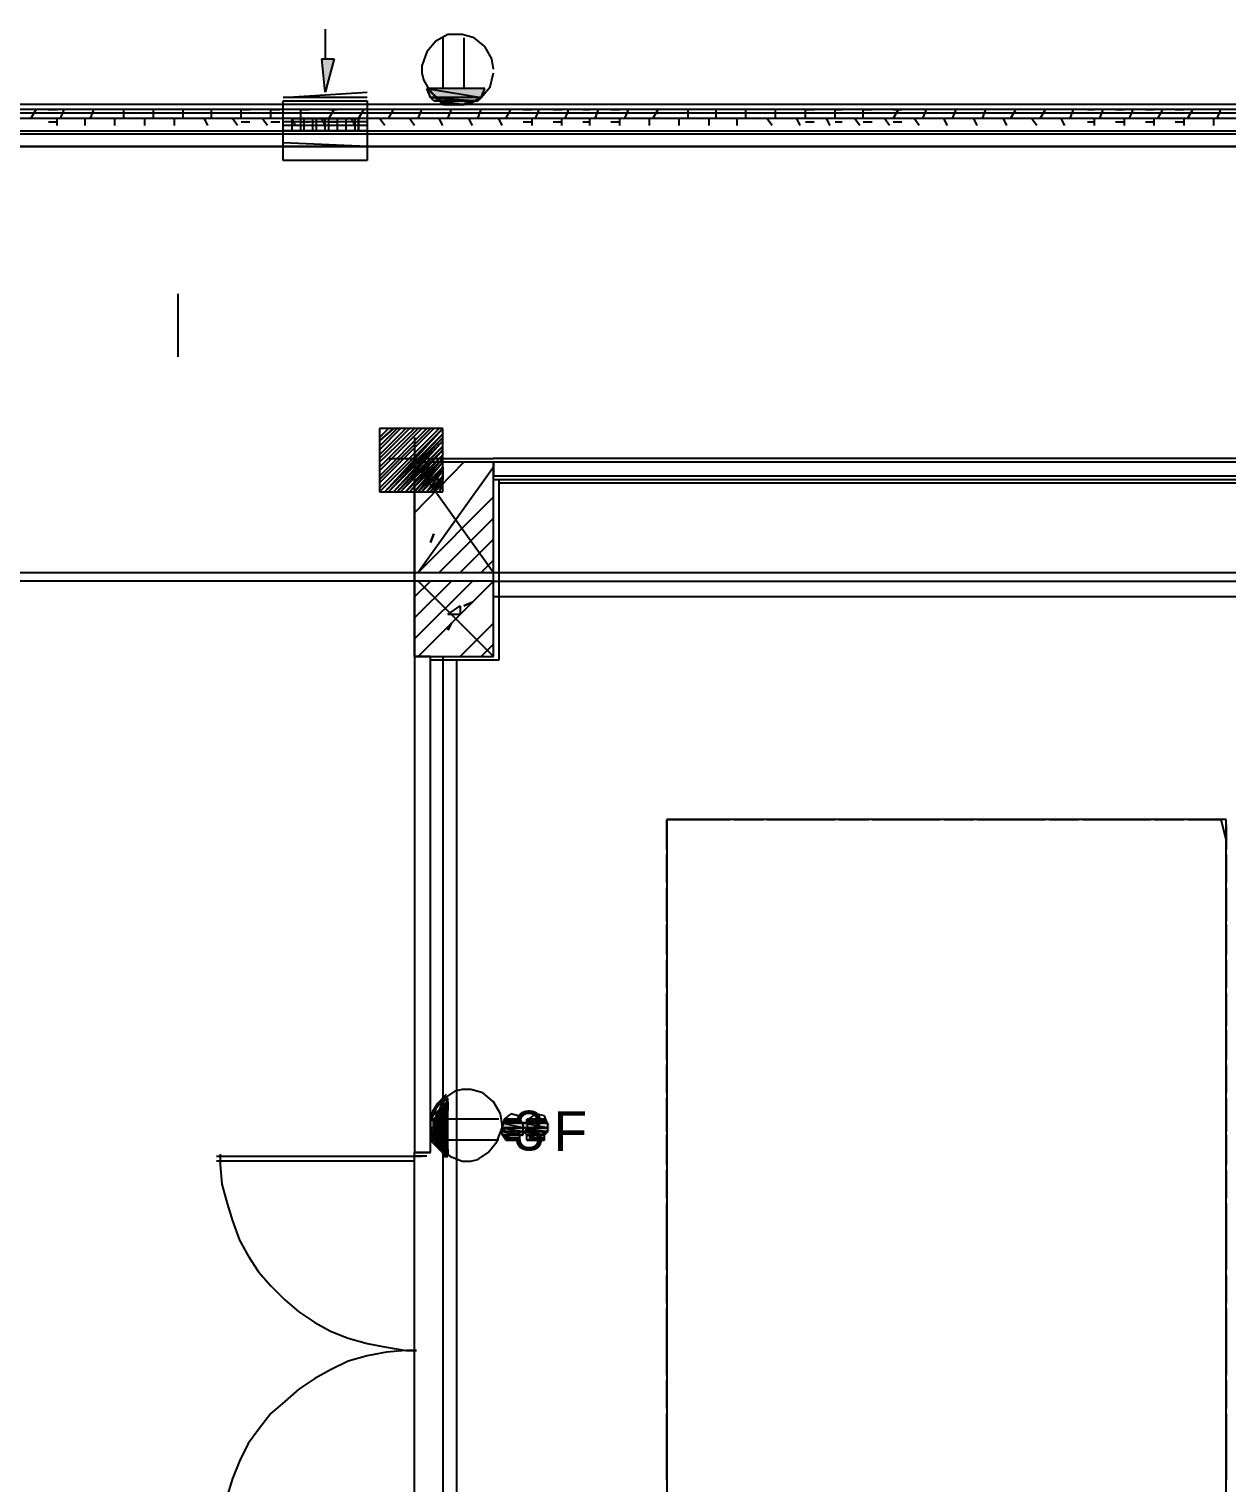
# Model space of a CAD drawing. Header units: millimetres. Extents: x 5 to 415, y 48 to 251.
# Drawn here: x 179.42 to 191.48, y 93.16 to 107.79 of the extents above; entities that cross this region are included whole.
import ezdxf

# ---------------------------------------------------------------- set-up
doc = ezdxf.new("R2010")
doc.units = ezdxf.units.MM
for name, color, linetype in [('H', 7, 'Continuous'), ('P', 7, 'Continuous'), ('T', 7, 'Continuous')]:
    doc.layers.add(name, color=color, linetype=linetype)

msp = doc.modelspace()

# ---------------------------------------------------------------- hatches: boundary and pattern name
at = {"layer": 'H', "linetype": 'Continuous'}
for points in [[(182.421, 107.156), (182.368, 107.491), (182.492, 107.491), (182.421, 107.156)], [(183.48, 107.103), (183.427, 107.192), (184.027, 107.192), (183.974, 107.103), (183.48, 107.103)], [(183.515, 107.068), (183.48, 107.103), (183.974, 107.103), (183.938, 107.068), (183.515, 107.068)], [(183.603, 107.015), (183.55, 107.068), (183.85, 107.068), (183.815, 107.015), (183.603, 107.015)], [(183.603, 96.979), (183.638, 97.032), (183.638, 96.979), (183.603, 96.979)], [(183.515, 96.855), (183.55, 96.908), (183.638, 96.908), (183.638, 96.855), (183.515, 96.855)], [(183.55, 96.908), (183.603, 96.979), (183.638, 96.979), (183.638, 96.908), (183.55, 96.908)], [(183.48, 96.82), (183.515, 96.855), (183.638, 96.855), (183.638, 96.82), (183.48, 96.82)], [(183.48, 96.732), (183.48, 96.82), (183.638, 96.82), (183.638, 96.732), (183.48, 96.732)], [(183.48, 96.696), (183.48, 96.732), (183.638, 96.732), (183.638, 96.696), (183.48, 96.696)], [(184.185, 96.785), (184.238, 96.82), (184.362, 96.82), (184.362, 96.785), (184.185, 96.785)], [(184.185, 96.732), (184.185, 96.785), (184.397, 96.785), (184.397, 96.732), (184.185, 96.732)], [(184.185, 96.696), (184.185, 96.732), (184.397, 96.732), (184.397, 96.696), (184.185, 96.696)], [(184.397, 96.732), (184.397, 96.785), (184.662, 96.785), (184.662, 96.732), (184.397, 96.732)], [(184.397, 96.696), (184.397, 96.732), (184.662, 96.732), (184.662, 96.696), (184.397, 96.696)], [(184.45, 96.785), (184.45, 96.82), (184.609, 96.82), (184.609, 96.785), (184.45, 96.785)], [(183.48, 96.608), (183.48, 96.696), (183.638, 96.696), (183.638, 96.608), (183.48, 96.608)], [(183.515, 96.573), (183.48, 96.608), (183.638, 96.608), (183.638, 96.573), (183.515, 96.573)], [(183.55, 96.52), (183.515, 96.573), (183.638, 96.573), (183.638, 96.52), (183.55, 96.52)], [(184.185, 96.643), (184.185, 96.696), (184.397, 96.696), (184.397, 96.643), (184.185, 96.643)], [(184.238, 96.608), (184.185, 96.643), (184.362, 96.643), (184.362, 96.608), (184.238, 96.608)], [(184.45, 96.643), (184.397, 96.696), (184.662, 96.696), (184.609, 96.643), (184.45, 96.643)], [(184.45, 96.608), (184.45, 96.643), (184.609, 96.643), (184.609, 96.608), (184.45, 96.608)], [(183.603, 96.432), (183.55, 96.52), (183.638, 96.432), (183.603, 96.432)], [(183.638, 96.432), (183.55, 96.52), (183.638, 96.52), (183.638, 96.432)]]:
    msp.add_hatch(color=256, dxfattribs=at).paths.add_polyline_path(points)

# ---------------------------------------------------------------- linework, layer by layer
at = {"layer": 'P'}
for points in [[(182.404, 107.791), (182.404, 107.491)], [(183.638, 107.738), (183.515, 107.668)], [(183.638, 107.738), (183.515, 107.668)], [(183.586, 107.703), (183.586, 107.192)], [(183.709, 107.738), (183.638, 107.738)], [(183.709, 107.738), (183.638, 107.738)], [(183.78, 107.738), (183.709, 107.738)], [(183.78, 107.738), (183.709, 107.738)], [(183.903, 107.703), (183.78, 107.738)], [(183.903, 107.703), (183.78, 107.738)], [(183.797, 107.703), (183.797, 107.192)], [(184.009, 107.615), (183.903, 107.703)], [(184.009, 107.615), (183.903, 107.703)], [(183.427, 107.562), (183.374, 107.421)], [(183.427, 107.562), (183.374, 107.421)], [(183.515, 107.668), (183.427, 107.562)], [(183.515, 107.668), (183.427, 107.562)], [(184.079, 107.491), (184.009, 107.615)], [(184.079, 107.491), (184.009, 107.615)], [(182.404, 107.156), (182.368, 107.491)], [(182.368, 107.491), (182.492, 107.491)], [(182.492, 107.491), (182.404, 107.156)], [(183.374, 107.421), (183.374, 107.35)], [(183.374, 107.421), (183.374, 107.35)], [(184.097, 107.386), (184.079, 107.491)], [(184.097, 107.386), (184.079, 107.491)], [(183.374, 107.35), (183.392, 107.28)], [(183.374, 107.35), (183.392, 107.28)], [(183.392, 107.28), (183.462, 107.156)], [(183.392, 107.28), (183.462, 107.156)], [(184.062, 107.209), (184.097, 107.35)], [(184.062, 107.209), (184.097, 107.35)], [(181.98, 107.103), (182.827, 107.156)], [(182.827, 107.103), (181.98, 107.103)], [(184.009, 107.192), (183.427, 107.192)], [(183.427, 107.192), (183.974, 107.103)], [(183.427, 107.192), (183.974, 107.103)], [(183.462, 107.103), (183.427, 107.192)], [(184.009, 107.192), (183.427, 107.192)], [(183.444, 107.192), (183.533, 107.086)], [(183.462, 107.156), (183.568, 107.068)], [(183.462, 107.156), (183.568, 107.068)], [(183.974, 107.103), (183.462, 107.103)], [(183.974, 107.103), (183.462, 107.103)], [(183.462, 107.103), (183.938, 107.068)], [(183.462, 107.103), (183.938, 107.068)], [(183.497, 107.068), (183.462, 107.103)], [(183.85, 107.05), (183.974, 107.103)], [(183.85, 107.05), (183.974, 107.103)], [(183.938, 107.068), (183.974, 107.103)], [(183.956, 107.086), (184.009, 107.156)], [(183.974, 107.103), (184.062, 107.209)], [(183.974, 107.103), (184.062, 107.209)], [(183.974, 107.103), (184.009, 107.192)], [(213.007, 107.033), (169.157, 107.033)], [(213.007, 106.98), (169.157, 106.98)], [(213.007, 106.98), (169.157, 106.98)], [(179.44, 106.892), (179.493, 106.98)], [(179.617, 106.98), (179.705, 106.98)], [(179.74, 106.892), (179.776, 106.98)], [(180.04, 106.892), (180.075, 106.98)], [(180.375, 106.892), (180.375, 106.98)], [(180.675, 106.892), (180.675, 106.98)], [(180.975, 106.892), (180.975, 106.98)], [(181.257, 106.892), (181.257, 106.98)], [(181.557, 106.98), (181.645, 106.98)], [(181.557, 106.892), (181.557, 106.98)], [(181.857, 106.98), (181.945, 106.98)], [(181.857, 106.892), (181.857, 106.98)], [(181.98, 106.768), (181.98, 107.068)], [(181.98, 107.068), (182.827, 107.068)], [(182.157, 106.98), (182.245, 106.98)], [(182.157, 106.892), (182.157, 106.98)], [(182.439, 106.98), (182.527, 106.98)], [(182.439, 106.892), (182.492, 106.98)], [(182.739, 106.892), (182.792, 106.98)], [(182.827, 107.068), (182.827, 106.768)], [(183.039, 106.892), (183.092, 106.98)], [(183.339, 106.892), (183.374, 106.98)], [(183.938, 107.068), (183.497, 107.068)], [(183.938, 107.068), (183.497, 107.068)], [(183.497, 107.068), (183.85, 107.068)], [(183.497, 107.068), (183.85, 107.068)], [(183.55, 107.068), (183.497, 107.068)], [(183.533, 107.086), (183.603, 107.05)], [(183.85, 107.068), (183.55, 107.068)], [(183.85, 107.068), (183.55, 107.068)], [(183.55, 107.068), (183.797, 107.033)], [(183.55, 107.068), (183.797, 107.033)], [(183.586, 107.033), (183.55, 107.068)], [(183.568, 107.068), (183.709, 107.033)], [(183.568, 107.068), (183.709, 107.033)], [(183.797, 107.033), (183.586, 107.033)], [(183.797, 107.033), (183.586, 107.033)], [(183.586, 107.033), (183.727, 107.033)], [(183.586, 107.033), (183.727, 107.033)], [(183.674, 107.033), (183.586, 107.033)], [(183.603, 107.05), (183.691, 107.033)], [(183.638, 106.892), (183.674, 106.98)], [(183.727, 107.033), (183.674, 107.033)], [(183.691, 107.033), (183.78, 107.033)], [(183.709, 107.033), (183.78, 107.033)], [(183.709, 107.033), (183.78, 107.033)], [(183.727, 107.033), (183.797, 107.033)], [(183.78, 107.033), (183.85, 107.05)], [(183.78, 107.033), (183.85, 107.05)], [(183.78, 107.033), (183.868, 107.05)], [(183.797, 107.033), (183.85, 107.068)], [(183.85, 107.068), (183.938, 107.068)], [(183.868, 107.05), (183.956, 107.086)], [(183.938, 106.892), (183.974, 106.98)], [(184.221, 106.892), (184.273, 106.98)], [(184.397, 106.98), (184.485, 106.98)], [(184.52, 106.892), (184.556, 106.98)], [(184.697, 106.98), (184.785, 106.98)], [(184.82, 106.892), (184.856, 106.98)], [(184.997, 106.98), (185.067, 106.98)], [(185.12, 106.892), (185.155, 106.98)], [(185.279, 106.98), (185.367, 106.98)], [(185.42, 106.892), (185.455, 106.98)], [(185.702, 106.892), (185.755, 106.98)], [(186.055, 106.892), (186.055, 106.98)], [(186.337, 106.892), (186.337, 106.98)], [(186.637, 106.892), (186.637, 106.98)], [(186.937, 106.892), (186.937, 106.98)], [(187.237, 106.98), (187.325, 106.98)], [(187.237, 106.892), (187.237, 106.98)], [(187.537, 106.98), (187.607, 106.98)], [(187.537, 106.892), (187.537, 106.98)], [(187.819, 106.98), (187.907, 106.98)], [(187.819, 106.892), (187.819, 106.98)], [(188.119, 106.98), (188.207, 106.98)], [(188.119, 106.892), (188.172, 106.98)], [(188.419, 106.892), (188.454, 106.98)], [(188.718, 106.892), (188.754, 106.98)], [(189.018, 106.892), (189.054, 106.98)], [(189.301, 106.892), (189.353, 106.98)], [(189.6, 106.892), (189.653, 106.98)], [(189.9, 106.892), (189.936, 106.98)], [(190.077, 106.98), (190.147, 106.98)], [(190.2, 106.892), (190.235, 106.98)], [(190.359, 106.98), (190.447, 106.98)], [(190.5, 106.892), (190.535, 106.98)], [(190.659, 106.98), (190.747, 106.98)], [(190.782, 106.892), (190.835, 106.98)], [(190.959, 106.98), (191.047, 106.98)], [(191.082, 106.892), (191.135, 106.98)], [(191.382, 106.892), (191.417, 106.98)], [(213.007, 106.945), (169.157, 106.945)], [(213.007, 106.892), (169.157, 106.892)], [(179.617, 106.856), (179.705, 106.856)], [(179.705, 106.821), (179.705, 106.892)], [(179.987, 106.821), (179.987, 106.892)], [(180.287, 106.821), (180.287, 106.892)], [(180.587, 106.821), (180.587, 106.892)], [(180.887, 106.821), (180.887, 106.892)], [(181.222, 106.821), (181.187, 106.892)], [(181.522, 106.821), (181.469, 106.892)], [(181.557, 106.856), (181.645, 106.856)], [(181.822, 106.821), (181.769, 106.892)], [(181.857, 106.856), (181.945, 106.856)], [(182.827, 106.892), (181.98, 106.892)], [(182.827, 106.856), (181.98, 106.856)], [(182.827, 106.856), (181.98, 106.856)], [(182.827, 106.821), (181.98, 106.821)], [(182.827, 106.821), (181.98, 106.821)], [(182.827, 106.821), (181.98, 106.821)], [(182.104, 106.821), (182.069, 106.892)], [(182.069, 106.768), (182.069, 106.892)], [(182.069, 106.892), (182.739, 106.892)], [(182.157, 106.768), (182.157, 106.892)], [(182.157, 106.856), (182.245, 106.856)], [(182.192, 106.768), (182.192, 106.892)], [(182.28, 106.768), (182.28, 106.892)], [(182.316, 106.768), (182.316, 106.892)], [(182.404, 106.821), (182.368, 106.892)], [(182.404, 106.768), (182.404, 106.892)], [(182.439, 106.768), (182.439, 106.892)], [(182.439, 106.856), (182.527, 106.856)], [(182.527, 106.768), (182.527, 106.892)], [(182.615, 106.768), (182.615, 106.892)], [(182.704, 106.821), (182.668, 106.892)], [(182.704, 106.768), (182.704, 106.892)], [(182.739, 106.768), (182.739, 106.892)], [(182.739, 106.892), (182.739, 106.768)], [(183.003, 106.821), (182.951, 106.892)], [(183.303, 106.821), (183.25, 106.892)], [(183.586, 106.821), (183.55, 106.892)], [(183.885, 106.821), (183.85, 106.892)], [(184.185, 106.821), (184.15, 106.892)], [(184.397, 106.856), (184.485, 106.856)], [(184.485, 106.821), (184.485, 106.892)], [(184.697, 106.856), (184.785, 106.856)], [(184.785, 106.821), (184.785, 106.892)], [(184.997, 106.856), (185.067, 106.856)], [(185.067, 106.821), (185.067, 106.892)], [(185.279, 106.856), (185.367, 106.856)], [(185.367, 106.821), (185.367, 106.892)], [(185.667, 106.821), (185.667, 106.892)], [(185.967, 106.821), (185.967, 106.892)], [(186.267, 106.821), (186.267, 106.892)], [(186.549, 106.821), (186.549, 106.892)], [(186.902, 106.821), (186.849, 106.892)], [(187.184, 106.821), (187.149, 106.892)], [(187.237, 106.856), (187.325, 106.856)], [(187.484, 106.821), (187.448, 106.892)], [(187.537, 106.856), (187.607, 106.856)], [(187.784, 106.821), (187.731, 106.892)], [(187.819, 106.856), (187.907, 106.856)], [(188.083, 106.821), (188.031, 106.892)], [(188.119, 106.856), (188.207, 106.856)], [(188.383, 106.821), (188.33, 106.892)], [(188.666, 106.821), (188.63, 106.892)], [(188.965, 106.821), (188.93, 106.892)], [(189.265, 106.821), (189.23, 106.892)], [(189.565, 106.821), (189.512, 106.892)], [(189.847, 106.821), (189.812, 106.892)], [(190.077, 106.856), (190.147, 106.856)], [(190.147, 106.821), (190.147, 106.892)], [(190.359, 106.856), (190.447, 106.856)], [(190.447, 106.821), (190.447, 106.892)], [(190.659, 106.856), (190.747, 106.856)], [(190.747, 106.821), (190.747, 106.892)], [(190.959, 106.856), (191.047, 106.856)], [(191.047, 106.821), (191.047, 106.892)], [(191.347, 106.821), (191.347, 106.892)], [(169.157, 106.768), (213.007, 106.768)], [(213.007, 106.733), (169.157, 106.733)], [(179.617, 106.768), (179.705, 106.768)], [(181.557, 106.768), (181.645, 106.768)], [(181.857, 106.768), (181.945, 106.768)], [(182.827, 106.768), (181.98, 106.768)], [(182.827, 106.768), (181.98, 106.768)], [(182.827, 106.768), (181.98, 106.768)], [(181.98, 106.768), (182.827, 106.768)], [(181.98, 106.468), (181.98, 106.768)], [(182.739, 106.768), (182.069, 106.768)], [(182.157, 106.768), (182.245, 106.768)], [(182.439, 106.768), (182.527, 106.768)], [(182.827, 106.768), (182.827, 106.468)], [(184.397, 106.768), (184.485, 106.768)], [(184.697, 106.768), (184.785, 106.768)], [(184.997, 106.768), (185.067, 106.768)], [(185.279, 106.768), (185.367, 106.768)], [(187.237, 106.768), (187.325, 106.768)], [(187.537, 106.768), (187.607, 106.768)], [(187.819, 106.768), (187.907, 106.768)], [(188.119, 106.768), (188.207, 106.768)], [(190.077, 106.768), (190.147, 106.768)], [(190.359, 106.768), (190.447, 106.768)], [(190.659, 106.768), (190.747, 106.768)], [(190.959, 106.768), (191.047, 106.768)], [(169.157, 106.609), (213.007, 106.609)], [(213.007, 106.609), (169.157, 106.609)], [(169.157, 106.609), (213.007, 106.609)], [(182.827, 106.609), (181.98, 106.645)], [(181.98, 106.609), (182.827, 106.609)], [(181.98, 106.609), (182.827, 106.609)], [(182.827, 106.468), (181.98, 106.468)], [(180.922, 104.493), (180.922, 105.128)], [(182.951, 103.681), (183.039, 103.77)], [(183.039, 103.77), (182.951, 103.681)], [(182.951, 103.681), (183.039, 103.77)], [(182.951, 103.646), (183.092, 103.77)], [(183.092, 103.77), (182.951, 103.646)], [(182.951, 103.646), (183.092, 103.77)], [(182.951, 103.593), (183.127, 103.77)], [(183.127, 103.77), (182.951, 103.593)], [(182.951, 103.593), (183.127, 103.77)], [(182.951, 103.558), (183.162, 103.77)], [(183.162, 103.77), (182.951, 103.558)], [(182.951, 103.558), (183.162, 103.77)], [(182.951, 103.505), (183.215, 103.77)], [(183.215, 103.77), (182.951, 103.505)], [(182.951, 103.505), (183.215, 103.77)], [(182.951, 103.47), (183.25, 103.77)], [(183.25, 103.77), (182.951, 103.47)], [(182.951, 103.47), (183.25, 103.77)], [(182.951, 103.434), (183.303, 103.77)], [(183.303, 103.77), (182.951, 103.434)], [(182.951, 103.434), (183.303, 103.77)], [(182.951, 103.382), (183.339, 103.77)], [(183.339, 103.77), (182.951, 103.382)], [(182.951, 103.382), (183.339, 103.77)], [(182.951, 103.346), (183.374, 103.77)], [(183.374, 103.77), (182.951, 103.346)], [(182.951, 103.346), (183.374, 103.77)], [(182.951, 103.293), (183.427, 103.77)], [(183.427, 103.77), (182.951, 103.293)], [(182.951, 103.293), (183.427, 103.77)], [(182.951, 103.258), (183.462, 103.77)], [(183.462, 103.77), (182.951, 103.258)], [(182.951, 103.258), (183.462, 103.77)], [(182.951, 103.223), (183.497, 103.77)], [(183.497, 103.77), (182.951, 103.223)], [(182.951, 103.223), (183.497, 103.77)], [(182.951, 103.17), (183.55, 103.77)], [(183.55, 103.77), (182.951, 103.17)], [(182.951, 103.17), (183.55, 103.77)], [(182.951, 103.135), (183.586, 103.77)], [(183.586, 103.77), (182.951, 103.135)], [(183.586, 103.77), (182.951, 103.77)], [(182.951, 103.77), (182.951, 103.135)], [(183.586, 103.77), (183.003, 103.135)], [(183.586, 103.135), (183.586, 103.77)], [(183.003, 103.135), (183.586, 103.717)], [(183.586, 103.717), (183.003, 103.135)], [(183.586, 103.717), (183.039, 103.135)], [(183.039, 103.135), (183.586, 103.681)], [(183.586, 103.681), (183.039, 103.135)], [(183.586, 103.681), (183.092, 103.135)], [(183.092, 103.135), (183.586, 103.646)], [(183.586, 103.646), (183.092, 103.135)], [(183.586, 103.646), (183.127, 103.135)], [(183.127, 103.135), (183.586, 103.593)], [(183.586, 103.593), (183.127, 103.135)], [(183.586, 103.593), (183.162, 103.135)], [(183.303, 103.681), (183.303, 103.223)], [(183.039, 103.47), (183.497, 103.47)], [(183.162, 103.135), (183.586, 103.558)], [(183.586, 103.558), (183.162, 103.135)], [(183.586, 103.558), (183.215, 103.135)], [(183.215, 103.135), (183.586, 103.505)], [(183.586, 103.505), (183.215, 103.135)], [(183.586, 103.505), (183.25, 103.135)], [(183.25, 103.135), (183.586, 103.47)], [(183.586, 103.47), (183.25, 103.135)], [(183.303, 101.477), (183.303, 103.47)], [(183.303, 103.47), (184.097, 103.47)], [(183.586, 103.47), (183.303, 103.135)], [(194.945, 103.47), (184.097, 103.47)], [(183.303, 103.135), (183.586, 103.434)], [(183.586, 103.434), (183.303, 103.135)], [(183.303, 103.346), (183.374, 103.434)], [(183.303, 103.135), (183.586, 103.434)], [(183.303, 102.923), (183.797, 103.434)], [(184.097, 103.434), (183.303, 103.434)], [(183.303, 103.434), (183.303, 102.323)], [(183.586, 103.434), (183.339, 103.135)], [(183.339, 103.135), (183.586, 103.382)], [(183.586, 103.382), (183.339, 103.135)], [(183.339, 103.382), (184.097, 102.323)], [(184.097, 103.382), (183.339, 102.323)], [(183.586, 103.382), (183.374, 103.135)], [(183.374, 103.346), (183.462, 103.382)], [(183.374, 103.135), (183.586, 103.346)], [(183.586, 103.346), (183.374, 103.135)], [(183.427, 103.293), (183.462, 103.382)], [(183.586, 103.346), (183.427, 103.135)], [(183.497, 103.258), (183.586, 103.382)], [(183.586, 103.382), (183.586, 103.258)], [(184.097, 102.323), (184.097, 103.434)], [(184.097, 103.434), (184.097, 103.293)], [(194.945, 103.434), (184.097, 103.434)], [(183.427, 103.135), (183.586, 103.293)], [(183.586, 103.293), (183.427, 103.135)], [(183.586, 103.293), (183.462, 103.135)], [(183.462, 103.135), (183.586, 103.258)], [(183.586, 103.258), (183.462, 103.135)], [(183.586, 103.258), (183.497, 103.135)], [(183.586, 103.258), (183.497, 103.258)], [(183.497, 103.135), (183.586, 103.223)], [(183.586, 103.223), (183.497, 103.135)], [(183.586, 103.223), (183.55, 103.135)], [(194.733, 103.293), (184.097, 103.293)], [(184.097, 103.258), (194.733, 103.258)], [(184.15, 103.258), (184.15, 101.441)], [(184.15, 103.223), (194.945, 103.223)], [(182.951, 103.135), (183.586, 103.135)], [(183.339, 102.323), (184.097, 103.082)], [(183.55, 102.323), (184.097, 102.87)], [(183.497, 102.711), (183.462, 102.623)], [(183.462, 102.623), (183.497, 102.711)], [(183.762, 102.323), (184.097, 102.658)], [(183.974, 102.323), (184.097, 102.447)], [(178.135, 102.323), (183.303, 102.323)], [(183.303, 102.323), (183.303, 102.235)], [(183.303, 102.323), (184.097, 102.323)], [(184.097, 102.235), (184.097, 102.323)], [(184.097, 102.323), (196.462, 102.323)], [(183.303, 102.235), (178.135, 102.235)], [(183.303, 102.076), (183.462, 102.235)], [(183.303, 101.865), (183.674, 102.235)], [(183.303, 101.653), (183.885, 102.235)], [(184.097, 102.235), (183.303, 102.235)], [(183.303, 102.235), (183.303, 101.477)], [(183.339, 102.235), (184.097, 101.477)], [(184.097, 102.235), (183.339, 101.477)], [(184.097, 101.477), (184.097, 102.235)], [(184.097, 102.235), (196.462, 102.235)], [(183.638, 101.9), (183.762, 101.988)], [(183.762, 101.988), (183.762, 101.9)], [(183.885, 102.023), (183.797, 101.988)], [(183.797, 101.988), (183.885, 102.023)], [(196.462, 102.076), (184.097, 102.076)], [(183.762, 101.9), (183.638, 101.9)], [(183.674, 101.812), (183.638, 101.741)], [(183.638, 101.741), (183.674, 101.812)], [(183.762, 101.477), (184.097, 101.812)], [(183.974, 101.477), (184.097, 101.6)], [(183.303, 101.477), (184.097, 101.477)], [(183.303, 101.477), (183.303, 96.485)], [(183.462, 101.477), (183.303, 101.477)], [(183.303, 101.477), (183.303, 96.485)], [(183.462, 96.485), (183.462, 101.477)], [(183.462, 96.485), (183.462, 101.477)], [(184.15, 101.441), (183.462, 101.441)], [(183.586, 101.477), (183.586, 87.418)], [(183.727, 87.471), (183.727, 101.441)], [(191.47, 99.836), (185.843, 99.836)], [(185.843, 99.836), (185.843, 82.603)], [(185.843, 99.836), (186.055, 99.836)], [(185.843, 99.624), (185.843, 99.836)], [(185.879, 99.836), (186.126, 99.836)], [(186.126, 99.836), (186.39, 99.836)], [(186.214, 99.836), (186.478, 99.836)], [(186.514, 99.836), (186.725, 99.836)], [(186.602, 99.836), (186.813, 99.836)], [(186.849, 99.836), (187.113, 99.836)], [(186.937, 99.836), (187.184, 99.836)], [(187.184, 99.836), (187.448, 99.836)], [(187.272, 99.836), (187.537, 99.836)], [(187.572, 99.836), (187.784, 99.836)], [(187.66, 99.836), (187.872, 99.836)], [(187.907, 99.836), (188.172, 99.836)], [(187.995, 99.836), (188.242, 99.836)], [(188.242, 99.836), (188.507, 99.836)], [(188.33, 99.836), (188.595, 99.836)], [(188.63, 99.836), (188.842, 99.836)], [(188.718, 99.836), (188.93, 99.836)], [(188.965, 99.836), (189.23, 99.836)], [(189.054, 99.836), (189.301, 99.836)], [(189.301, 99.836), (189.565, 99.836)], [(189.389, 99.836), (189.653, 99.836)], [(189.689, 99.836), (189.9, 99.836)], [(189.777, 99.836), (189.988, 99.836)], [(190.024, 99.836), (190.288, 99.836)], [(190.112, 99.836), (190.359, 99.836)], [(190.359, 99.836), (190.623, 99.836)], [(190.447, 99.836), (190.712, 99.836)], [(190.747, 99.836), (190.959, 99.836)], [(190.835, 99.836), (191.047, 99.836)], [(191.082, 99.836), (191.347, 99.836)], [(191.17, 99.836), (191.417, 99.836)], [(191.417, 99.836), (191.47, 99.624)], [(191.47, 82.603), (191.47, 99.836)], [(185.843, 99.536), (185.843, 99.783)], [(191.47, 99.783), (191.47, 99.536)], [(185.843, 99.272), (185.843, 99.483)], [(185.843, 99.201), (185.843, 99.413)], [(191.47, 99.483), (191.47, 99.272)], [(191.47, 99.413), (191.47, 99.201)], [(185.843, 98.901), (185.843, 99.148)], [(185.843, 98.813), (185.843, 99.06)], [(191.47, 99.148), (191.47, 98.901)], [(191.47, 99.06), (191.47, 98.813)], [(185.843, 98.566), (185.843, 98.778)], [(191.47, 98.778), (191.47, 98.566)], [(185.843, 98.478), (185.843, 98.725)], [(191.47, 98.725), (191.47, 98.478)], [(185.843, 98.213), (185.843, 98.425)], [(185.843, 98.143), (185.843, 98.354)], [(191.47, 98.425), (191.47, 98.213)], [(191.47, 98.354), (191.47, 98.143)], [(185.843, 97.843), (185.843, 98.09)], [(191.47, 98.09), (191.47, 97.843)], [(185.843, 97.755), (185.843, 98.002)], [(191.47, 98.002), (191.47, 97.755)], [(185.843, 97.508), (185.843, 97.719)], [(185.843, 97.42), (185.843, 97.667)], [(191.47, 97.719), (191.47, 97.508)], [(191.47, 97.667), (191.47, 97.42)], [(185.843, 97.155), (185.843, 97.367)], [(191.47, 97.367), (191.47, 97.155)], [(185.843, 97.084), (185.843, 97.296)], [(191.47, 97.296), (191.47, 97.084)], [(183.603, 97.032), (183.515, 96.926)], [(183.603, 97.032), (183.515, 96.926)], [(183.621, 97.067), (183.533, 96.979)], [(183.638, 97.032), (183.586, 96.996)], [(183.586, 96.996), (183.638, 97.032)], [(183.709, 97.102), (183.603, 97.032)], [(183.709, 97.102), (183.603, 97.032)], [(183.638, 96.449), (183.638, 97.032)], [(183.78, 97.12), (183.709, 97.102)], [(183.78, 97.12), (183.709, 97.102)], [(183.868, 97.12), (183.78, 97.12)], [(183.868, 97.12), (183.78, 97.12)], [(183.991, 97.084), (183.868, 97.12)], [(183.991, 97.084), (183.868, 97.12)], [(184.097, 96.996), (183.991, 97.084)], [(184.097, 96.996), (183.991, 97.084)], [(185.843, 96.785), (185.843, 97.032)], [(191.47, 97.032), (191.47, 96.785)], [(183.515, 96.926), (183.462, 96.802)], [(183.515, 96.926), (183.462, 96.802)], [(183.48, 96.89), (183.462, 96.802)], [(183.462, 96.82), (183.497, 96.873)], [(183.533, 96.979), (183.48, 96.89)], [(183.497, 96.873), (183.55, 96.908)], [(183.638, 96.873), (183.497, 96.873)], [(183.638, 96.873), (183.497, 96.873)], [(183.497, 96.873), (183.638, 96.82)], [(183.497, 96.873), (183.638, 96.82)], [(183.55, 96.908), (183.586, 96.996)], [(183.638, 96.908), (183.55, 96.908)], [(183.638, 96.908), (183.55, 96.908)], [(183.55, 96.908), (183.638, 96.873)], [(183.55, 96.908), (183.638, 96.873)], [(183.586, 96.996), (183.638, 96.908)], [(183.638, 96.996), (183.638, 96.908)], [(183.638, 96.908), (183.638, 96.996)], [(183.638, 96.873), (183.638, 96.908)], [(183.638, 96.82), (183.638, 96.873)], [(184.168, 96.873), (184.097, 96.996)], [(184.168, 96.873), (184.097, 96.996)], [(184.185, 96.767), (184.168, 96.873)], [(184.185, 96.767), (184.168, 96.873)], [(184.273, 96.873), (184.203, 96.82)], [(184.344, 96.855), (184.273, 96.873)], [(184.52, 96.873), (184.45, 96.82)], [(184.609, 96.855), (184.52, 96.873)], [(185.843, 96.696), (185.843, 96.943)], [(191.47, 96.943), (191.47, 96.696)], [(183.638, 96.82), (183.462, 96.82)], [(183.638, 96.82), (183.462, 96.82)], [(183.462, 96.82), (183.638, 96.732)], [(183.462, 96.82), (183.638, 96.732)], [(183.462, 96.732), (183.462, 96.82)], [(183.462, 96.802), (183.462, 96.732)], [(183.462, 96.802), (183.462, 96.732)], [(183.462, 96.802), (183.462, 96.714)], [(183.462, 96.732), (183.48, 96.661)], [(183.462, 96.732), (183.48, 96.661)], [(183.638, 96.732), (183.462, 96.732)], [(183.638, 96.732), (183.462, 96.732)], [(183.462, 96.732), (183.638, 96.696)], [(183.462, 96.732), (183.638, 96.696)], [(183.462, 96.696), (183.462, 96.732)], [(184.15, 96.82), (183.638, 96.82)], [(183.638, 96.732), (183.638, 96.82)], [(183.638, 96.696), (183.638, 96.732)], [(184.132, 96.591), (184.185, 96.732)], [(184.132, 96.591), (184.185, 96.732)], [(184.203, 96.82), (184.185, 96.732)], [(184.185, 96.785), (184.221, 96.82)], [(184.362, 96.785), (184.185, 96.785)], [(184.397, 96.785), (184.185, 96.785)], [(184.185, 96.785), (184.397, 96.785)], [(184.185, 96.785), (184.397, 96.785)], [(184.397, 96.785), (184.185, 96.785)], [(184.397, 96.785), (184.185, 96.785)], [(184.185, 96.785), (184.397, 96.785)], [(184.397, 96.785), (184.185, 96.785)], [(184.185, 96.785), (184.362, 96.785)], [(184.397, 96.785), (184.185, 96.785)], [(184.185, 96.785), (184.397, 96.732)], [(184.185, 96.785), (184.397, 96.732)], [(184.185, 96.732), (184.185, 96.785)], [(184.185, 96.732), (184.238, 96.679)], [(184.397, 96.732), (184.185, 96.732)], [(184.397, 96.732), (184.185, 96.732)], [(184.185, 96.732), (184.397, 96.732)], [(184.185, 96.732), (184.397, 96.732)], [(184.397, 96.732), (184.185, 96.732)], [(184.397, 96.732), (184.185, 96.732)], [(184.185, 96.732), (184.397, 96.696)], [(184.185, 96.732), (184.397, 96.696)], [(184.185, 96.696), (184.185, 96.732)], [(184.362, 96.82), (184.221, 96.82)], [(184.221, 96.82), (184.273, 96.82)], [(184.362, 96.82), (184.221, 96.82)], [(184.221, 96.82), (184.362, 96.82)], [(184.221, 96.82), (184.362, 96.82)], [(184.362, 96.82), (184.221, 96.82)], [(184.362, 96.82), (184.221, 96.82)], [(184.221, 96.82), (184.362, 96.785)], [(184.221, 96.82), (184.362, 96.785)], [(184.273, 96.82), (184.309, 96.82)], [(184.309, 96.82), (184.273, 96.82)], [(184.309, 96.82), (184.273, 96.82)], [(184.273, 96.82), (184.309, 96.82)], [(184.273, 96.82), (184.362, 96.82)], [(184.309, 96.82), (184.362, 96.82)], [(184.362, 96.82), (184.309, 96.82)], [(184.397, 96.767), (184.344, 96.855)], [(184.362, 96.82), (184.362, 96.82)], [(184.362, 96.82), (184.362, 96.82)], [(184.362, 96.785), (184.362, 96.82)], [(184.362, 96.785), (184.397, 96.785)], [(184.397, 96.785), (184.397, 96.785)], [(184.397, 96.785), (184.397, 96.785)], [(184.397, 96.732), (184.397, 96.785)], [(184.644, 96.785), (184.397, 96.785)], [(184.397, 96.785), (184.432, 96.785)], [(184.644, 96.785), (184.397, 96.785)], [(184.397, 96.785), (184.644, 96.732)], [(184.397, 96.785), (184.644, 96.732)], [(184.397, 96.732), (184.397, 96.785)], [(184.397, 96.732), (184.397, 96.732)], [(184.397, 96.732), (184.397, 96.732)], [(184.397, 96.696), (184.397, 96.732)], [(184.644, 96.732), (184.397, 96.732)], [(184.644, 96.732), (184.397, 96.732)], [(184.397, 96.732), (184.644, 96.732)], [(184.397, 96.732), (184.644, 96.732)], [(184.644, 96.732), (184.397, 96.732)], [(184.644, 96.732), (184.397, 96.732)], [(184.397, 96.732), (184.644, 96.696)], [(184.397, 96.732), (184.644, 96.696)], [(184.397, 96.696), (184.397, 96.732)], [(184.45, 96.82), (184.432, 96.732)], [(184.609, 96.82), (184.432, 96.82)], [(184.432, 96.82), (184.485, 96.82)], [(184.609, 96.82), (184.432, 96.82)], [(184.432, 96.82), (184.609, 96.785)], [(184.432, 96.82), (184.609, 96.785)], [(184.432, 96.785), (184.432, 96.82)], [(184.609, 96.785), (184.432, 96.785)], [(184.609, 96.785), (184.432, 96.785)], [(184.432, 96.785), (184.609, 96.785)], [(184.432, 96.785), (184.609, 96.785)], [(184.609, 96.785), (184.432, 96.785)], [(184.609, 96.785), (184.432, 96.785)], [(184.432, 96.785), (184.644, 96.785)], [(184.432, 96.785), (184.644, 96.785)], [(184.432, 96.732), (184.485, 96.679)], [(184.52, 96.82), (184.485, 96.82)], [(184.485, 96.82), (184.52, 96.82)], [(184.556, 96.82), (184.485, 96.82)], [(184.485, 96.82), (184.556, 96.82)], [(184.485, 96.82), (184.556, 96.82)], [(184.556, 96.82), (184.485, 96.82)], [(184.556, 96.82), (184.485, 96.82)], [(184.485, 96.82), (184.609, 96.82)], [(184.485, 96.82), (184.609, 96.82)], [(184.556, 96.82), (184.556, 96.82)], [(184.556, 96.82), (184.556, 96.82)], [(184.556, 96.82), (184.556, 96.82)], [(184.556, 96.82), (184.556, 96.82)], [(184.609, 96.82), (184.556, 96.82)], [(184.644, 96.767), (184.609, 96.855)], [(184.609, 96.785), (184.609, 96.82)], [(184.609, 96.785), (184.609, 96.785)], [(184.609, 96.785), (184.609, 96.785)], [(184.644, 96.785), (184.609, 96.785)], [(184.644, 96.732), (184.644, 96.785)], [(184.644, 96.732), (184.644, 96.732)], [(184.644, 96.732), (184.644, 96.732)], [(184.644, 96.696), (184.644, 96.732)], [(183.462, 96.714), (183.48, 96.626)], [(183.638, 96.696), (183.462, 96.696)], [(183.638, 96.696), (183.462, 96.696)], [(183.462, 96.696), (183.638, 96.608)], [(183.462, 96.696), (183.638, 96.608)], [(183.462, 96.608), (183.462, 96.696)], [(183.638, 96.608), (183.462, 96.608)], [(183.638, 96.608), (183.462, 96.608)], [(183.462, 96.608), (183.638, 96.573)], [(183.462, 96.608), (183.638, 96.573)], [(183.497, 96.573), (183.462, 96.608)], [(183.48, 96.661), (183.55, 96.538)], [(183.48, 96.661), (183.55, 96.538)], [(183.48, 96.626), (183.533, 96.555)], [(183.638, 96.573), (183.497, 96.573)], [(183.638, 96.573), (183.497, 96.573)], [(183.497, 96.573), (183.638, 96.52)], [(183.497, 96.573), (183.638, 96.52)], [(183.55, 96.52), (183.497, 96.573)], [(183.638, 96.608), (183.638, 96.696)], [(184.15, 96.608), (183.638, 96.608)], [(183.638, 96.573), (183.638, 96.608)], [(183.638, 96.52), (183.638, 96.573)], [(184.044, 96.485), (184.132, 96.591)], [(184.044, 96.485), (184.132, 96.591)], [(184.397, 96.696), (184.185, 96.696)], [(184.397, 96.696), (184.185, 96.696)], [(184.185, 96.696), (184.397, 96.696)], [(184.185, 96.696), (184.397, 96.696)], [(184.397, 96.696), (184.185, 96.696)], [(184.397, 96.696), (184.185, 96.696)], [(184.185, 96.696), (184.397, 96.661)], [(184.185, 96.696), (184.397, 96.661)], [(184.185, 96.661), (184.185, 96.696)], [(184.397, 96.661), (184.185, 96.661)], [(184.362, 96.661), (184.185, 96.661)], [(184.185, 96.661), (184.362, 96.661)], [(184.362, 96.661), (184.185, 96.661)], [(184.185, 96.661), (184.397, 96.661)], [(184.362, 96.661), (184.185, 96.661)], [(184.185, 96.661), (184.362, 96.608)], [(184.185, 96.661), (184.362, 96.608)], [(184.221, 96.608), (184.185, 96.661)], [(184.362, 96.608), (184.221, 96.608)], [(184.362, 96.608), (184.221, 96.608)], [(184.221, 96.608), (184.362, 96.608)], [(184.221, 96.608), (184.362, 96.608)], [(184.362, 96.608), (184.221, 96.608)], [(184.362, 96.608), (184.221, 96.608)], [(184.221, 96.608), (184.309, 96.608)], [(184.221, 96.608), (184.309, 96.608)], [(184.273, 96.608), (184.221, 96.608)], [(184.238, 96.679), (184.309, 96.661)], [(184.309, 96.608), (184.273, 96.608)], [(184.273, 96.608), (184.309, 96.608)], [(184.309, 96.608), (184.273, 96.608)], [(184.309, 96.661), (184.379, 96.696)], [(184.309, 96.608), (184.362, 96.608)], [(184.309, 96.608), (184.309, 96.608)], [(184.309, 96.608), (184.309, 96.608)], [(184.397, 96.661), (184.362, 96.661)], [(184.362, 96.608), (184.362, 96.661)], [(184.362, 96.608), (184.362, 96.608)], [(184.362, 96.608), (184.362, 96.608)], [(184.397, 96.696), (184.397, 96.696)], [(184.397, 96.696), (184.397, 96.696)], [(184.397, 96.661), (184.397, 96.696)], [(184.644, 96.696), (184.397, 96.696)], [(184.644, 96.696), (184.397, 96.696)], [(184.397, 96.696), (184.644, 96.696)], [(184.397, 96.696), (184.644, 96.696)], [(184.644, 96.696), (184.397, 96.696)], [(184.644, 96.696), (184.397, 96.696)], [(184.397, 96.696), (184.609, 96.661)], [(184.397, 96.696), (184.609, 96.661)], [(184.432, 96.661), (184.397, 96.696)], [(184.609, 96.661), (184.432, 96.661)], [(184.609, 96.661), (184.432, 96.661)], [(184.432, 96.661), (184.609, 96.661)], [(184.432, 96.661), (184.609, 96.661)], [(184.609, 96.661), (184.432, 96.661)], [(184.609, 96.661), (184.432, 96.661)], [(184.432, 96.661), (184.609, 96.608)], [(184.432, 96.661), (184.609, 96.608)], [(184.432, 96.608), (184.432, 96.661)], [(184.609, 96.608), (184.432, 96.608)], [(184.609, 96.608), (184.432, 96.608)], [(184.432, 96.608), (184.556, 96.608)], [(184.432, 96.608), (184.556, 96.608)], [(184.485, 96.608), (184.432, 96.608)], [(184.485, 96.679), (184.573, 96.661)], [(184.556, 96.608), (184.485, 96.608)], [(184.556, 96.608), (184.485, 96.608)], [(184.485, 96.608), (184.556, 96.608)], [(184.485, 96.608), (184.556, 96.608)], [(184.556, 96.608), (184.485, 96.608)], [(184.52, 96.608), (184.485, 96.608)], [(184.485, 96.608), (184.52, 96.608)], [(184.52, 96.608), (184.556, 96.608)], [(184.556, 96.608), (184.52, 96.608)], [(184.556, 96.608), (184.609, 96.608)], [(184.556, 96.608), (184.556, 96.608)], [(184.556, 96.608), (184.556, 96.608)], [(184.573, 96.661), (184.626, 96.696)], [(184.609, 96.661), (184.644, 96.696)], [(184.609, 96.661), (184.609, 96.661)], [(184.609, 96.661), (184.609, 96.661)], [(184.609, 96.608), (184.609, 96.661)], [(184.644, 96.696), (184.644, 96.696)], [(184.644, 96.696), (184.644, 96.696)], [(185.843, 96.449), (185.843, 96.661)], [(185.843, 96.361), (185.843, 96.608)], [(191.47, 96.661), (191.47, 96.449)], [(191.47, 96.608), (191.47, 96.361)], [(181.31, 96.449), (183.303, 96.449)], [(181.345, 96.467), (181.345, 96.361)], [(183.462, 96.485), (183.303, 96.485)], [(183.303, 96.485), (183.462, 96.485)], [(183.462, 96.485), (183.303, 96.485)], [(183.462, 96.485), (183.303, 96.485)], [(183.303, 96.485), (183.462, 96.485)], [(183.462, 96.485), (183.303, 96.485)], [(183.303, 96.485), (183.462, 96.485)], [(183.462, 96.485), (183.303, 96.485)], [(183.303, 92.463), (183.303, 96.485)], [(183.303, 96.449), (183.374, 96.449)], [(183.374, 96.449), (183.303, 96.449)], [(183.427, 96.449), (183.339, 96.449)], [(183.533, 96.555), (183.586, 96.485)], [(183.55, 96.538), (183.656, 96.449)], [(183.55, 96.538), (183.656, 96.449)], [(183.638, 96.52), (183.55, 96.52)], [(183.638, 96.449), (183.55, 96.52)], [(183.55, 96.52), (183.638, 96.449)], [(183.55, 96.52), (183.638, 96.52)], [(183.638, 96.449), (183.55, 96.52)], [(183.638, 96.449), (183.586, 96.449)], [(183.586, 96.449), (183.638, 96.449)], [(183.638, 96.52), (183.638, 96.449)], [(183.656, 96.449), (183.78, 96.397)], [(183.656, 96.449), (183.78, 96.397)], [(183.938, 96.414), (184.044, 96.485)], [(183.938, 96.414), (184.044, 96.485)], [(183.303, 96.397), (181.31, 96.397)], [(181.345, 96.361), (181.363, 96.167)], [(183.78, 96.397), (183.868, 96.397)], [(183.78, 96.397), (183.868, 96.397)], [(183.868, 96.397), (183.938, 96.414)], [(183.868, 96.397), (183.938, 96.414)], [(185.843, 96.097), (185.843, 96.308)], [(191.47, 96.308), (191.47, 96.097)], [(181.363, 96.167), (181.416, 95.973)], [(185.843, 96.026), (185.843, 96.238)], [(191.47, 96.238), (191.47, 96.026)], [(181.416, 95.973), (181.469, 95.797)], [(185.843, 95.726), (185.843, 95.973)], [(185.843, 95.638), (185.843, 95.885)], [(191.47, 95.973), (191.47, 95.726)], [(191.47, 95.885), (191.47, 95.638)], [(181.469, 95.797), (181.539, 95.603)], [(181.539, 95.603), (181.628, 95.444)], [(185.843, 95.391), (185.843, 95.638)], [(185.843, 95.303), (185.843, 95.55)], [(191.47, 95.638), (191.47, 95.391)], [(191.47, 95.55), (191.47, 95.303)], [(181.628, 95.444), (181.733, 95.285)], [(181.733, 95.285), (181.857, 95.144)], [(181.857, 95.144), (181.998, 95.003)], [(185.843, 95.038), (185.843, 95.25)], [(185.843, 94.968), (185.843, 95.179)], [(191.47, 95.25), (191.47, 95.038)], [(191.47, 95.179), (191.47, 94.968)], [(181.998, 95.003), (182.139, 94.88)], [(182.139, 94.88), (182.298, 94.774)], [(185.843, 94.668), (185.843, 94.915)], [(185.843, 94.58), (185.843, 94.827)], [(191.47, 94.915), (191.47, 94.668)], [(191.47, 94.827), (191.47, 94.58)], [(182.298, 94.774), (182.457, 94.686)], [(182.457, 94.686), (182.633, 94.615)], [(182.633, 94.615), (182.827, 94.562)], [(182.827, 94.562), (183.021, 94.527)], [(183.021, 94.527), (183.215, 94.492)], [(185.843, 94.333), (185.843, 94.58)], [(191.47, 94.58), (191.47, 94.333)], [(182.633, 94.386), (182.457, 94.298)], [(182.827, 94.439), (182.633, 94.386)], [(183.021, 94.474), (182.827, 94.439)], [(183.215, 94.492), (183.021, 94.474)], [(183.321, 94.492), (183.215, 94.492)], [(183.215, 94.492), (183.321, 94.492)], [(185.843, 94.245), (185.843, 94.492)], [(191.47, 94.492), (191.47, 94.245)], [(182.457, 94.298), (182.298, 94.209)], [(182.139, 94.103), (181.998, 93.98)], [(182.298, 94.209), (182.139, 94.103)], [(185.843, 93.98), (185.843, 94.192)], [(185.843, 93.909), (185.843, 94.121)], [(191.47, 94.192), (191.47, 93.98)], [(191.47, 94.121), (191.47, 93.909)], [(181.998, 93.98), (181.857, 93.857)], [(181.857, 93.857), (181.733, 93.698)], [(185.843, 93.61), (185.843, 93.857)], [(191.47, 93.857), (191.47, 93.61)], [(181.733, 93.698), (181.628, 93.557)], [(185.843, 93.521), (185.843, 93.768)], [(191.47, 93.768), (191.47, 93.521)], [(181.628, 93.557), (181.539, 93.38)], [(185.843, 93.274), (185.843, 93.521)], [(191.47, 93.521), (191.47, 93.274)], [(181.539, 93.38), (181.469, 93.204)], [(185.843, 93.186), (185.843, 93.433)], [(191.47, 93.433), (191.47, 93.186)], [(181.469, 93.204), (181.416, 93.028)]]:
    msp.add_lwpolyline(points, dxfattribs=at)

# ---------------------------------------------------------------- texts
at = {"layer": 'T', "char_height": 0.4, "attachment_point": 7}
for s, insert in [('{\\fArial|b0|i0|c0|p18;3}', (184.3, 96.5)), ('{\\fArial|b0|i0|c0|p18;F}', (184.7, 96.5))]:
    msp.add_mtext(s, dxfattribs=dict(at, insert=insert))

doc.saveas('drawing.dxf')
